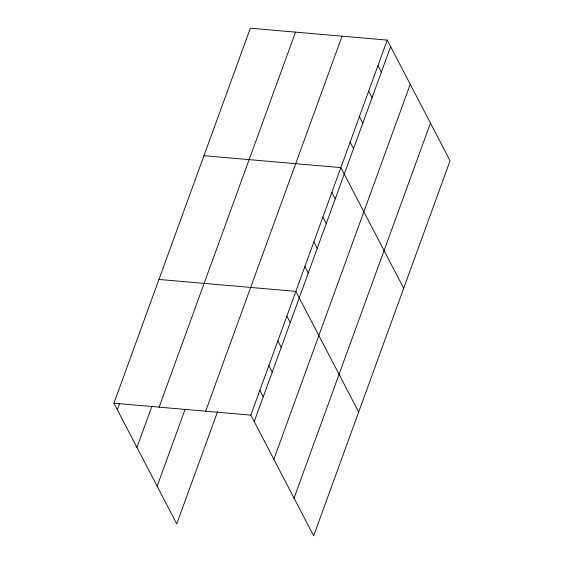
<?xml version="1.0" encoding="UTF-8"?>
<svg xmlns="http://www.w3.org/2000/svg" width="564" height="564" viewBox="0 0 564 564"><rect width="100%" height="100%" fill="white"/><g stroke="black" fill="none" stroke-linecap="round" stroke-linejoin="round"><path stroke-width="0.85" d="M217.57 411.685L176.758 523.893L113.935 403.218L250.338 28.2L387.242 40.107L450.065 160.782L313.662 535.8L250.846 415.125L387.242 40.107M117.319 409.711L119.42 403.937M136.932 447.393L151.935 406.143M159.118 407.145L295.515 32.127M157.144 486.21L185.048 409.485M205.663 411.191L342.066 36.181M254.223 421.625L390.626 46.608M273.843 459.3L410.239 84.283M294.048 498.125L430.452 123.107M203.964 155.706L340.868 167.614L403.69 288.289M158.949 279.462L295.853 291.369L358.676 412.044M113.935 403.218L250.846 415.125M377.972 65.607L381.349 72.107M368.694 91.114L372.078 97.607M359.416 116.614L362.8 123.114M350.145 142.114L353.529 148.614M331.865 192.366L335.249 198.866M322.862 217.119L326.246 223.612M313.859 241.864L317.243 248.364M304.856 266.617L308.24 273.117M286.85 316.122L290.234 322.622M277.848 340.875L281.232 347.368M268.845 365.62L272.229 372.12M259.849 390.373L263.226 396.873"/></g></svg>
